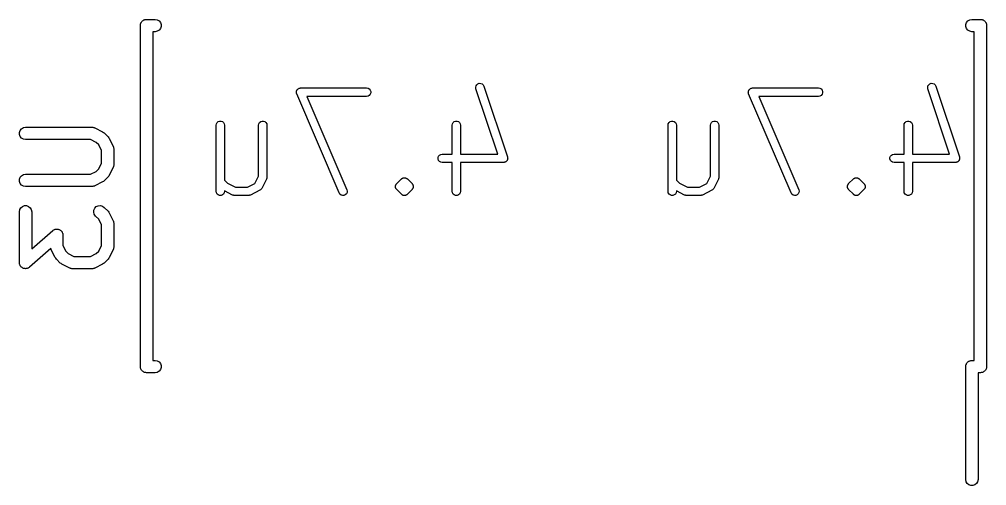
# Model space of a CAD drawing. Extents: x -0.3 to 76.5, y -74.5 to -2.2.
# Drawn here: x 27.38 to 39.15, y -39.52 to -33.85 of the extents above; entities that cross this region are included whole.
import ezdxf

# ---------------------------------------------------------------- set-up
doc = ezdxf.new("R2010")
doc.units = 0
doc.header["$MEASUREMENT"] = 0
doc.layers.add('BLACK', color=7, linetype='CONTINUOUS')

msp = doc.modelspace()

# ---------------------------------------------------------------- linework, layer by layer
at = {"layer": 'Black'}
for p, q in [((28.8534, -33.9058), (28.8545, -33.8993)), ((28.8545, -33.8993), (28.8578, -33.8937)), ((28.8578, -33.8937), (28.86, -33.8875)), ((28.86, -33.8875), (28.8643, -33.8825)), ((28.8643, -33.8825), (28.8675, -33.8768)), ((28.8675, -33.8768), (28.8726, -33.8726)), ((28.8726, -33.8726), (28.8768, -33.8675)), ((28.8768, -33.8675), (28.8825, -33.8643)), ((28.8825, -33.8643), (28.8875, -33.86)), ((28.8875, -33.86), (28.8937, -33.8578)), ((28.8937, -33.8578), (28.8993, -33.8545)), ((28.8993, -33.8545), (28.9058, -33.8534)), ((28.9058, -33.8534), (28.912, -33.8511)), ((28.912, -33.8511), (28.9185, -33.8511)), ((28.9185, -33.8511), (28.925, -33.85)), ((28.925, -33.85), (29.03, -33.85)), ((29.03, -33.85), (29.0557, -33.8545)), ((29.0557, -33.8545), (29.0782, -33.8675)), ((29.0782, -33.8675), (29.095, -33.8875)), ((29.095, -33.8875), (29.1039, -33.912)), ((38.8961, -33.912), (38.905, -33.8875)), ((38.905, -33.8875), (38.9218, -33.8675)), ((38.9218, -33.8675), (38.9443, -33.8545)), ((38.9443, -33.8545), (38.97, -33.85)), ((38.97, -33.85), (39.075, -33.85)), ((39.075, -33.85), (39.0815, -33.8511)), ((39.0815, -33.8511), (39.088, -33.8511)), ((39.088, -33.8511), (39.0942, -33.8534)), ((39.0942, -33.8534), (39.1007, -33.8545)), ((39.1007, -33.8545), (39.1063, -33.8578)), ((39.1063, -33.8578), (39.1125, -33.86)), ((39.1125, -33.86), (39.1175, -33.8643)), ((39.1175, -33.8643), (39.1232, -33.8675)), ((39.1232, -33.8675), (39.1274, -33.8726)), ((39.1274, -33.8726), (39.1325, -33.8768)), ((39.1325, -33.8768), (39.1357, -33.8825)), ((39.1357, -33.8825), (39.14, -33.8875)), ((39.14, -33.8875), (39.1422, -33.8937)), ((39.1422, -33.8937), (39.1455, -33.8993)), ((39.1455, -33.8993), (39.1466, -33.9058)), ((28.85, -33.925), (28.8511, -33.9185)), ((28.85, -38.075), (28.85, -33.925)), ((28.8511, -33.912), (28.8534, -33.9058)), ((28.8511, -33.9185), (28.8511, -33.912)), ((29.03, -34), (29, -34)), ((29, -34), (29, -38)), ((29.0557, -33.9955), (29.03, -34)), ((29.0782, -33.9825), (29.0557, -33.9955)), ((29.095, -33.9625), (29.0782, -33.9825)), ((29.1039, -33.938), (29.095, -33.9625)), ((29.1039, -33.912), (29.1039, -33.938)), ((38.8961, -33.938), (38.8961, -33.912)), ((38.905, -33.9625), (38.8961, -33.938)), ((38.9218, -33.9825), (38.905, -33.9625)), ((38.9443, -33.9955), (38.9218, -33.9825)), ((38.97, -34), (38.9443, -33.9955)), ((39, -34), (38.97, -34)), ((39, -38), (39, -34)), ((39.1466, -33.9058), (39.1489, -33.912)), ((39.1489, -33.912), (39.1489, -33.9185)), ((39.1489, -33.9185), (39.15, -33.925)), ((39.15, -33.925), (39.15, -38.075)), ((30.7497, -34.7272), (30.7507, -34.7244)), ((30.7497, -34.7331), (30.7497, -34.7272)), ((30.7507, -34.7244), (30.7511, -34.7214)), ((30.7511, -34.7214), (30.7537, -34.7161)), ((30.7537, -34.7161), (30.7557, -34.7106)), ((30.7557, -34.7106), (30.7577, -34.7083)), ((30.7577, -34.7083), (30.7591, -34.7056)), ((30.7591, -34.7056), (30.7633, -34.7016)), ((30.7633, -34.7016), (30.7671, -34.6971)), ((30.7671, -34.6971), (30.7697, -34.6956)), ((30.7697, -34.6956), (30.7719, -34.6935)), ((30.7719, -34.6935), (30.7773, -34.6912)), ((30.7773, -34.6912), (30.7824, -34.6883)), ((30.7824, -34.6883), (30.7853, -34.6878)), ((30.7853, -34.6878), (30.7881, -34.6866)), ((30.7881, -34.6866), (30.794, -34.6863)), ((30.794, -34.6863), (30.7997, -34.6852)), ((30.7997, -34.6852), (31.6041, -34.6852)), ((31.6041, -34.6852), (31.6214, -34.6883)), ((31.6214, -34.6883), (31.6367, -34.6971)), ((31.6367, -34.6971), (31.6481, -34.7106)), ((31.6481, -34.7106), (31.6541, -34.7272)), ((31.6541, -34.7272), (31.6541, -34.7449)), ((32.9321, -34.6772), (32.9357, -34.6599)), ((32.9347, -34.6947), (32.9321, -34.6772)), ((33.1997, -35.4896), (32.9347, -34.6947)), ((32.9357, -34.6599), (32.9449, -34.6449)), ((32.9449, -34.6449), (32.9587, -34.6339)), ((32.9587, -34.6339), (32.9755, -34.6283)), ((32.9755, -34.6283), (32.9931, -34.6288)), ((32.9931, -34.6288), (33.0095, -34.6353)), ((33.0095, -34.6353), (33.0227, -34.647)), ((33.0227, -34.647), (33.0311, -34.6625)), ((33.0311, -34.6625), (33.3184, -35.5243)), ((36.2497, -34.7272), (36.2507, -34.7244)), ((36.2497, -34.7331), (36.2497, -34.7272)), ((36.2507, -34.7244), (36.2511, -34.7214)), ((36.2511, -34.7214), (36.2537, -34.7161)), ((36.2537, -34.7161), (36.2557, -34.7106)), ((36.2557, -34.7106), (36.2577, -34.7083)), ((36.2577, -34.7083), (36.2591, -34.7056)), ((36.2591, -34.7056), (36.2633, -34.7016)), ((36.2633, -34.7016), (36.2671, -34.6971)), ((36.2671, -34.6971), (36.2697, -34.6956)), ((36.2697, -34.6956), (36.2719, -34.6935)), ((36.2719, -34.6935), (36.2773, -34.6912)), ((36.2773, -34.6912), (36.2824, -34.6883)), ((36.2824, -34.6883), (36.2854, -34.6878)), ((36.2854, -34.6878), (36.2881, -34.6866)), ((36.2881, -34.6866), (36.294, -34.6863)), ((36.294, -34.6863), (36.2997, -34.6852)), ((36.2997, -34.6852), (37.1041, -34.6852)), ((37.1041, -34.6852), (37.1214, -34.6883)), ((37.1214, -34.6883), (37.1367, -34.6971)), ((37.1367, -34.6971), (37.1481, -34.7106)), ((37.1481, -34.7106), (37.1541, -34.7272)), ((37.1541, -34.7272), (37.1541, -34.7449)), ((38.4321, -34.6772), (38.4357, -34.6599)), ((38.4347, -34.6947), (38.4321, -34.6772)), ((38.6997, -35.4896), (38.4347, -34.6947)), ((38.4357, -34.6599), (38.4449, -34.6449)), ((38.4449, -34.6449), (38.4587, -34.6339)), ((38.4587, -34.6339), (38.4755, -34.6283)), ((38.4755, -34.6283), (38.4931, -34.6288)), ((38.4931, -34.6288), (38.5095, -34.6353)), ((38.5095, -34.6353), (38.5227, -34.647)), ((38.5227, -34.647), (38.5311, -34.6625)), ((38.5311, -34.6625), (38.8184, -35.5243)), ((30.749, -34.7389), (30.7497, -34.7331)), ((30.7497, -34.7418), (30.749, -34.7389)), ((30.7497, -34.7449), (30.7497, -34.7418)), ((30.7517, -34.7504), (30.7497, -34.7449)), ((30.753, -34.7561), (30.7517, -34.7504)), ((31.2701, -35.9626), (30.753, -34.7561)), ((31.6041, -34.7868), (30.8768, -34.7868)), ((30.8768, -34.7868), (31.3635, -35.9225)), ((31.6214, -34.7838), (31.6041, -34.7868)), ((31.6367, -34.775), (31.6214, -34.7838)), ((31.6481, -34.7614), (31.6367, -34.775)), ((31.6541, -34.7449), (31.6481, -34.7614)), ((36.249, -34.7389), (36.2497, -34.7331)), ((36.2497, -34.7418), (36.249, -34.7389)), ((36.2497, -34.7449), (36.2497, -34.7418)), ((36.2517, -34.7504), (36.2497, -34.7449)), ((36.253, -34.7561), (36.2517, -34.7504)), ((36.7701, -35.9626), (36.253, -34.7561)), ((37.1041, -34.7868), (36.3768, -34.7868)), ((36.3768, -34.7868), (36.8635, -35.9225)), ((37.1214, -34.7838), (37.1041, -34.7868)), ((37.1367, -34.775), (37.1214, -34.7838)), ((37.1481, -34.7614), (37.1367, -34.775)), ((37.1541, -34.7449), (37.1481, -34.7614)), ((27.3874, -35.2006), (27.4042, -35.1806)), ((27.4042, -35.1806), (27.4267, -35.1676)), ((27.4267, -35.1676), (27.4524, -35.1631)), ((27.4524, -35.1631), (28.2619, -35.1631)), ((28.2619, -35.1631), (28.2662, -35.1638)), ((28.2662, -35.1638), (28.2705, -35.1636)), ((28.2705, -35.1636), (28.2789, -35.1661)), ((28.2789, -35.1661), (28.2876, -35.1676)), ((28.2876, -35.1676), (28.2913, -35.1698)), ((28.2913, -35.1698), (28.2954, -35.171)), ((28.2954, -35.171), (28.3907, -35.2186)), ((29.7722, -35.1382), (29.7753, -35.1208)), ((29.7722, -35.9425), (29.7722, -35.1382)), ((29.7753, -35.1208), (29.7841, -35.1056)), ((29.7841, -35.1056), (29.7976, -35.0942)), ((29.7976, -35.0942), (29.8142, -35.0882)), ((29.8142, -35.0882), (29.8319, -35.0882)), ((29.8319, -35.0882), (29.8484, -35.0942)), ((29.8484, -35.0942), (29.862, -35.1056)), ((29.862, -35.1056), (29.8708, -35.1208)), ((29.8708, -35.1208), (29.8738, -35.1382)), ((29.8738, -35.1382), (29.8738, -35.8066)), ((30.2893, -35.1382), (30.2924, -35.1208)), ((30.2893, -35.7582), (30.2893, -35.1382)), ((30.2924, -35.1208), (30.3012, -35.1056)), ((30.3012, -35.1056), (30.3147, -35.0942)), ((30.3147, -35.0942), (30.3313, -35.0882)), ((30.3313, -35.0882), (30.3489, -35.0882)), ((30.3489, -35.0882), (30.3655, -35.0942)), ((30.3655, -35.0942), (30.379, -35.1056)), ((30.379, -35.1056), (30.3879, -35.1208)), ((30.3879, -35.1208), (30.3909, -35.1382)), ((30.3909, -35.1382), (30.3909, -35.7702)), ((32.6449, -35.1382), (32.6479, -35.1208)), ((32.6449, -35.4896), (32.6449, -35.1382)), ((32.6479, -35.1208), (32.6568, -35.1056)), ((32.6568, -35.1056), (32.6703, -35.0942)), ((32.6703, -35.0942), (32.6868, -35.0882)), ((32.6868, -35.0882), (32.7045, -35.0882)), ((32.7045, -35.0882), (32.7211, -35.0942)), ((32.7211, -35.0942), (32.7346, -35.1056)), ((32.7346, -35.1056), (32.7434, -35.1208)), ((32.7434, -35.1208), (32.7465, -35.1382)), ((32.7465, -35.1382), (32.7465, -35.4896)), ((35.2722, -35.1382), (35.2753, -35.1208)), ((35.2722, -35.9425), (35.2722, -35.1382)), ((35.2753, -35.1208), (35.2841, -35.1056)), ((35.2841, -35.1056), (35.2976, -35.0942)), ((35.2976, -35.0942), (35.3142, -35.0882)), ((35.3142, -35.0882), (35.3319, -35.0882)), ((35.3319, -35.0882), (35.3484, -35.0942)), ((35.3484, -35.0942), (35.362, -35.1056)), ((35.362, -35.1056), (35.3708, -35.1208)), ((35.3708, -35.1208), (35.3738, -35.1382)), ((35.3738, -35.1382), (35.3738, -35.8066)), ((35.7893, -35.1382), (35.7924, -35.1208)), ((35.7893, -35.7582), (35.7893, -35.1382)), ((35.7924, -35.1208), (35.8012, -35.1056)), ((35.8012, -35.1056), (35.8147, -35.0942)), ((35.8147, -35.0942), (35.8313, -35.0882)), ((35.8313, -35.0882), (35.8489, -35.0882)), ((35.8489, -35.0882), (35.8655, -35.0942)), ((35.8655, -35.0942), (35.879, -35.1056)), ((35.879, -35.1056), (35.8879, -35.1208)), ((35.8879, -35.1208), (35.8909, -35.1382)), ((35.8909, -35.1382), (35.8909, -35.7702)), ((38.1449, -35.1382), (38.1479, -35.1208)), ((38.1449, -35.4896), (38.1449, -35.1382)), ((38.1479, -35.1208), (38.1568, -35.1056)), ((38.1568, -35.1056), (38.1703, -35.0942)), ((38.1703, -35.0942), (38.1868, -35.0882)), ((38.1868, -35.0882), (38.2045, -35.0882)), ((38.2045, -35.0882), (38.2211, -35.0942)), ((38.2211, -35.0942), (38.2346, -35.1056)), ((38.2346, -35.1056), (38.2434, -35.1208)), ((38.2434, -35.1208), (38.2465, -35.1382)), ((38.2465, -35.1382), (38.2465, -35.4896)), ((27.3785, -35.2251), (27.3874, -35.2006)), ((27.3785, -35.2511), (27.3785, -35.2251)), ((27.3874, -35.2756), (27.3785, -35.2511)), ((27.4042, -35.2955), (27.3874, -35.2756)), ((27.4267, -35.3086), (27.4042, -35.2955)), ((27.4524, -35.3131), (27.4267, -35.3086)), ((28.2442, -35.3131), (27.4524, -35.3131)), ((28.3127, -35.3474), (28.2442, -35.3131)), ((28.3907, -35.2186), (28.4003, -35.2258)), ((28.4003, -35.2258), (28.4102, -35.2327)), ((28.4102, -35.2327), (28.4578, -35.2803)), ((28.4578, -35.2803), (28.4647, -35.2901)), ((28.4647, -35.2901), (28.4718, -35.2998)), ((28.4718, -35.2998), (28.5195, -35.395)), ((28.3431, -35.3778), (28.3127, -35.3474)), ((28.3774, -35.4463), (28.3431, -35.3778)), ((28.5195, -35.395), (28.5207, -35.3992)), ((28.5207, -35.3992), (28.5229, -35.4029)), ((28.5229, -35.4029), (28.5244, -35.4116)), ((28.5244, -35.4116), (28.5269, -35.42)), ((28.5269, -35.42), (28.5266, -35.4243)), ((28.5266, -35.4243), (28.5274, -35.4286)), ((28.5274, -35.4286), (28.5274, -35.619)), ((28.3774, -35.6013), (28.3774, -35.4463)), ((32.4733, -35.5316), (32.4793, -35.515)), ((32.4733, -35.5492), (32.4733, -35.5316)), ((32.4793, -35.5658), (32.4733, -35.5492)), ((32.4793, -35.515), (32.4907, -35.5015)), ((32.4907, -35.5015), (32.5059, -35.4926)), ((32.5059, -35.4926), (32.5233, -35.4896)), ((32.5233, -35.4896), (32.6449, -35.4896)), ((32.7465, -35.4896), (33.1997, -35.4896)), ((33.3184, -35.5243), (33.3189, -35.528)), ((33.3202, -35.5492), (33.3185, -35.554)), ((33.3189, -35.528), (33.3202, -35.5316)), ((33.3202, -35.5316), (33.3202, -35.5367)), ((33.3202, -35.5367), (33.321, -35.5418)), ((33.321, -35.5418), (33.3202, -35.5454)), ((33.3202, -35.5454), (33.3202, -35.5492)), ((37.9733, -35.5316), (37.9793, -35.515)), ((37.9733, -35.5492), (37.9733, -35.5316)), ((37.9793, -35.5658), (37.9733, -35.5492)), ((37.9793, -35.515), (37.9907, -35.5015)), ((37.9907, -35.5015), (38.0059, -35.4926)), ((38.0059, -35.4926), (38.0233, -35.4896)), ((38.0233, -35.4896), (38.1449, -35.4896)), ((38.2465, -35.4896), (38.6997, -35.4896)), ((38.8184, -35.5243), (38.8189, -35.528)), ((38.8202, -35.5492), (38.8185, -35.554)), ((38.8189, -35.528), (38.8202, -35.5316)), ((38.8202, -35.5316), (38.8202, -35.5367)), ((38.8202, -35.5367), (38.821, -35.5418)), ((38.821, -35.5418), (38.8202, -35.5454)), ((38.8202, -35.5454), (38.8202, -35.5492)), ((28.3127, -35.7003), (28.3431, -35.6699)), ((28.3431, -35.6699), (28.3774, -35.6013)), ((28.5195, -35.6526), (28.4718, -35.7478)), ((28.5207, -35.6484), (28.5195, -35.6526)), ((28.5229, -35.6447), (28.5207, -35.6484)), ((28.5244, -35.636), (28.5229, -35.6447)), ((28.5269, -35.6276), (28.5244, -35.636)), ((28.5274, -35.619), (28.5266, -35.6233)), ((28.5266, -35.6233), (28.5269, -35.6276)), ((32.4907, -35.5793), (32.4793, -35.5658)), ((32.5059, -35.5881), (32.4907, -35.5793)), ((32.5233, -35.5912), (32.5059, -35.5881)), ((32.6449, -35.5912), (32.5233, -35.5912)), ((32.6449, -35.9425), (32.6449, -35.5912)), ((33.2702, -35.5912), (32.7465, -35.5912)), ((32.7465, -35.5912), (32.7465, -35.9425)), ((33.2739, -35.5905), (33.2702, -35.5912)), ((33.2776, -35.5906), (33.2739, -35.5905)), ((33.2825, -35.589), (33.2776, -35.5906)), ((33.2876, -35.5881), (33.2825, -35.589)), ((33.2908, -35.5862), (33.2876, -35.5881)), ((33.2944, -35.5851), (33.2908, -35.5862)), ((33.2984, -35.5819), (33.2944, -35.5851)), ((33.3028, -35.5793), (33.2984, -35.5819)), ((33.3053, -35.5764), (33.3028, -35.5793)), ((33.3082, -35.5741), (33.3053, -35.5764)), ((33.3109, -35.5697), (33.3082, -35.5741)), ((33.3142, -35.5658), (33.3109, -35.5697)), ((33.3155, -35.5623), (33.3142, -35.5658)), ((33.3174, -35.5591), (33.3155, -35.5623)), ((33.3185, -35.554), (33.3174, -35.5591)), ((37.9907, -35.5793), (37.9793, -35.5658)), ((38.0059, -35.5881), (37.9907, -35.5793)), ((38.0233, -35.5912), (38.0059, -35.5881)), ((38.1449, -35.5912), (38.0233, -35.5912)), ((38.1449, -35.9425), (38.1449, -35.5912)), ((38.7702, -35.5912), (38.2465, -35.5912)), ((38.2465, -35.5912), (38.2465, -35.9425)), ((38.7739, -35.5905), (38.7702, -35.5912)), ((38.7776, -35.5906), (38.7739, -35.5905)), ((38.7825, -35.589), (38.7776, -35.5906)), ((38.7876, -35.5881), (38.7825, -35.589)), ((38.7908, -35.5862), (38.7876, -35.5881)), ((38.7944, -35.5851), (38.7908, -35.5862)), ((38.7984, -35.5819), (38.7944, -35.5851)), ((38.8028, -35.5793), (38.7984, -35.5819)), ((38.8053, -35.5764), (38.8028, -35.5793)), ((38.8082, -35.5741), (38.8053, -35.5764)), ((38.8109, -35.5697), (38.8082, -35.5741)), ((38.8142, -35.5658), (38.8109, -35.5697)), ((38.8155, -35.5623), (38.8142, -35.5658)), ((38.8174, -35.5591), (38.8155, -35.5623)), ((38.8185, -35.554), (38.8174, -35.5591)), ((27.3785, -35.7965), (27.3874, -35.772)), ((27.3874, -35.772), (27.4042, -35.7521)), ((27.4042, -35.7521), (27.4267, -35.739)), ((27.4267, -35.739), (27.4524, -35.7345)), ((27.4524, -35.7345), (28.2442, -35.7345)), ((28.2442, -35.7345), (28.3127, -35.7003)), ((28.4578, -35.7673), (28.4102, -35.8149)), ((28.4647, -35.7575), (28.4578, -35.7673)), ((28.4718, -35.7478), (28.4647, -35.7575)), ((30.2448, -35.8472), (30.2893, -35.7582)), ((30.3879, -35.7876), (30.3864, -35.7901)), ((30.3889, -35.7817), (30.3879, -35.7876)), ((30.3906, -35.776), (30.3889, -35.7817)), ((30.3909, -35.7702), (30.3904, -35.7731)), ((30.3904, -35.7731), (30.3906, -35.776)), ((32.0314, -35.7892), (32.0346, -35.786)), ((32.0346, -35.786), (32.0366, -35.7851)), ((32.0366, -35.7851), (32.0383, -35.7836)), ((32.0383, -35.7836), (32.0404, -35.7829)), ((32.0404, -35.7829), (32.0422, -35.7816)), ((32.0422, -35.7816), (32.0465, -35.7805)), ((32.0465, -35.7805), (32.0505, -35.7786)), ((32.0505, -35.7786), (32.0528, -35.7784)), ((32.0528, -35.7784), (32.0549, -35.7776)), ((32.0549, -35.7776), (32.0571, -35.7776)), ((32.0571, -35.7776), (32.0593, -35.777)), ((32.0593, -35.777), (32.0637, -35.7774)), ((32.0637, -35.7774), (32.0681, -35.777)), ((32.0681, -35.777), (32.0703, -35.7776)), ((32.0703, -35.7776), (32.0725, -35.7776)), ((32.0725, -35.7776), (32.0746, -35.7784)), ((32.0746, -35.7784), (32.0768, -35.7786)), ((32.0768, -35.7786), (32.0809, -35.7805)), ((32.0809, -35.7805), (32.0852, -35.7816)), ((32.0852, -35.7816), (32.087, -35.7829)), ((32.087, -35.7829), (32.0891, -35.7836)), ((32.0891, -35.7836), (32.0908, -35.7851)), ((32.0908, -35.7851), (32.0928, -35.786)), ((32.0928, -35.786), (32.096, -35.7892)), ((35.7448, -35.8472), (35.7893, -35.7582)), ((35.8879, -35.7876), (35.8864, -35.7901)), ((35.8889, -35.7817), (35.8879, -35.7876)), ((35.8906, -35.776), (35.8889, -35.7817)), ((35.8909, -35.7702), (35.8904, -35.7731)), ((35.8904, -35.7731), (35.8906, -35.776)), ((37.5314, -35.7892), (37.5346, -35.786)), ((37.5346, -35.786), (37.5366, -35.7851)), ((37.5366, -35.7851), (37.5383, -35.7836)), ((37.5383, -35.7836), (37.5404, -35.7829)), ((37.5404, -35.7829), (37.5422, -35.7816)), ((37.5422, -35.7816), (37.5465, -35.7805)), ((37.5465, -35.7805), (37.5505, -35.7786)), ((37.5505, -35.7786), (37.5528, -35.7784)), ((37.5528, -35.7784), (37.5549, -35.7776)), ((37.5549, -35.7776), (37.5571, -35.7776)), ((37.5571, -35.7776), (37.5593, -35.777)), ((37.5593, -35.777), (37.5637, -35.7774)), ((37.5637, -35.7774), (37.5681, -35.777)), ((37.5681, -35.777), (37.5703, -35.7776)), ((37.5703, -35.7776), (37.5725, -35.7776)), ((37.5725, -35.7776), (37.5746, -35.7784)), ((37.5746, -35.7784), (37.5768, -35.7786)), ((37.5768, -35.7786), (37.5809, -35.7805)), ((37.5809, -35.7805), (37.5852, -35.7816)), ((37.5852, -35.7816), (37.587, -35.7829)), ((37.587, -35.7829), (37.5891, -35.7836)), ((37.5891, -35.7836), (37.5908, -35.7851)), ((37.5908, -35.7851), (37.5928, -35.786)), ((37.5928, -35.786), (37.596, -35.7892)), ((27.3785, -35.8225), (27.3785, -35.7965)), ((27.3874, -35.847), (27.3785, -35.8225)), ((27.4042, -35.867), (27.3874, -35.847)), ((27.4267, -35.88), (27.4042, -35.867)), ((27.4524, -35.8845), (27.4267, -35.88)), ((28.2619, -35.8845), (27.4524, -35.8845)), ((28.2662, -35.8838), (28.2619, -35.8845)), ((28.2705, -35.884), (28.2662, -35.8838)), ((28.2789, -35.8815), (28.2705, -35.884)), ((28.2876, -35.88), (28.2789, -35.8815)), ((28.2913, -35.8778), (28.2876, -35.88)), ((28.2954, -35.8766), (28.2913, -35.8778)), ((28.3907, -35.829), (28.2954, -35.8766)), ((28.4003, -35.8218), (28.3907, -35.829)), ((28.4102, -35.8149), (28.4003, -35.8218)), ((29.8738, -35.8066), (29.9106, -35.8433)), ((29.9106, -35.8433), (30.0074, -35.8917)), ((30.0074, -35.8917), (30.1558, -35.8917)), ((30.1558, -35.8917), (30.2448, -35.8472)), ((30.3856, -35.7929), (30.3281, -35.9078)), ((30.3864, -35.7901), (30.3856, -35.7929)), ((31.9556, -35.8807), (31.9568, -35.8764)), ((31.956, -35.8851), (31.9556, -35.8807)), ((31.9556, -35.8895), (31.956, -35.8851)), ((31.9568, -35.8938), (31.9556, -35.8895)), ((31.9568, -35.8764), (31.9572, -35.8719)), ((31.9572, -35.8982), (31.9568, -35.8938)), ((31.9572, -35.8719), (31.959, -35.8679)), ((31.959, -35.9023), (31.9572, -35.8982)), ((31.959, -35.8679), (31.9602, -35.8636)), ((31.9602, -35.9066), (31.959, -35.9023)), ((31.9602, -35.8636), (31.9627, -35.86)), ((31.9627, -35.86), (31.9646, -35.856)), ((31.9646, -35.856), (31.9678, -35.8528)), ((31.9678, -35.8528), (31.9703, -35.8492)), ((31.9703, -35.8492), (32.0278, -35.7917)), ((32.0278, -35.7917), (32.0314, -35.7892)), ((32.096, -35.7892), (32.0996, -35.7917)), ((32.0996, -35.7917), (32.1571, -35.8492)), ((32.1571, -35.8492), (32.1596, -35.8528)), ((32.1596, -35.8528), (32.1628, -35.856)), ((32.1628, -35.856), (32.1646, -35.86)), ((32.1646, -35.86), (32.1672, -35.8636)), ((32.1672, -35.8636), (32.1683, -35.8679)), ((32.1683, -35.9023), (32.1672, -35.9066)), ((32.1683, -35.8679), (32.1702, -35.8719)), ((32.1702, -35.8982), (32.1683, -35.9023)), ((32.1702, -35.8719), (32.1706, -35.8764)), ((32.1706, -35.8938), (32.1702, -35.8982)), ((32.1706, -35.8764), (32.1717, -35.8807)), ((32.1717, -35.8895), (32.1706, -35.8938)), ((32.1717, -35.8807), (32.1714, -35.8851)), ((32.1714, -35.8851), (32.1717, -35.8895)), ((35.3738, -35.8066), (35.4106, -35.8433)), ((35.4106, -35.8433), (35.5074, -35.8917)), ((35.5074, -35.8917), (35.6558, -35.8917)), ((35.6558, -35.8917), (35.7448, -35.8472)), ((35.8856, -35.7929), (35.8281, -35.9078)), ((35.8864, -35.7901), (35.8856, -35.7929)), ((37.4556, -35.8807), (37.4568, -35.8764)), ((37.456, -35.8851), (37.4556, -35.8807)), ((37.4556, -35.8895), (37.456, -35.8851)), ((37.4568, -35.8938), (37.4556, -35.8895)), ((37.4568, -35.8764), (37.4572, -35.8719)), ((37.4572, -35.8982), (37.4568, -35.8938)), ((37.4572, -35.8719), (37.459, -35.8679)), ((37.459, -35.9023), (37.4572, -35.8982)), ((37.459, -35.8679), (37.4602, -35.8636)), ((37.4602, -35.9066), (37.459, -35.9023)), ((37.4602, -35.8636), (37.4627, -35.86)), ((37.4627, -35.86), (37.4646, -35.856)), ((37.4646, -35.856), (37.4678, -35.8528)), ((37.4678, -35.8528), (37.4703, -35.8492)), ((37.4703, -35.8492), (37.5278, -35.7917)), ((37.5278, -35.7917), (37.5314, -35.7892)), ((37.596, -35.7892), (37.5996, -35.7917)), ((37.5996, -35.7917), (37.6571, -35.8492)), ((37.6571, -35.8492), (37.6596, -35.8528)), ((37.6596, -35.8528), (37.6628, -35.856)), ((37.6628, -35.856), (37.6646, -35.86)), ((37.6646, -35.86), (37.6672, -35.8636)), ((37.6672, -35.8636), (37.6683, -35.8679)), ((37.6683, -35.9023), (37.6672, -35.9066)), ((37.6683, -35.8679), (37.6702, -35.8719)), ((37.6702, -35.8982), (37.6683, -35.9023)), ((37.6702, -35.8719), (37.6706, -35.8764)), ((37.6706, -35.8938), (37.6702, -35.8982)), ((37.6706, -35.8764), (37.6717, -35.8807)), ((37.6717, -35.8895), (37.6706, -35.8938)), ((37.6717, -35.8807), (37.6714, -35.8851)), ((37.6714, -35.8851), (37.6717, -35.8895)), ((29.7753, -35.9599), (29.7722, -35.9425)), ((29.7841, -35.9752), (29.7753, -35.9599)), ((29.7976, -35.9865), (29.7841, -35.9752)), ((29.8142, -35.9926), (29.7976, -35.9865)), ((29.8319, -35.9926), (29.8142, -35.9926)), ((29.8484, -35.9865), (29.8319, -35.9926)), ((29.862, -35.9752), (29.8484, -35.9865)), ((29.8708, -35.9599), (29.862, -35.9752)), ((29.8738, -35.9425), (29.8708, -35.9599)), ((29.9727, -35.988), (29.8738, -35.9386)), ((29.8738, -35.9386), (29.8738, -35.9425)), ((29.9755, -35.9888), (29.9727, -35.988)), ((29.978, -35.9903), (29.9755, -35.9888)), ((29.9839, -35.9913), (29.978, -35.9903)), ((29.9896, -35.993), (29.9839, -35.9913)), ((29.9925, -35.9928), (29.9896, -35.993)), ((29.9954, -35.9933), (29.9925, -35.9928)), ((30.1678, -35.9933), (29.9954, -35.9933)), ((30.1706, -35.9928), (30.1678, -35.9933)), ((30.1736, -35.993), (30.1706, -35.9928)), ((30.1793, -35.9913), (30.1736, -35.993)), ((30.1851, -35.9903), (30.1793, -35.9913)), ((30.1877, -35.9888), (30.1851, -35.9903)), ((30.1905, -35.988), (30.1877, -35.9888)), ((30.3054, -35.9305), (30.1905, -35.988)), ((30.3114, -35.9261), (30.3054, -35.9305)), ((30.3176, -35.922), (30.3114, -35.9261)), ((30.3184, -35.9209), (30.3176, -35.922)), ((30.3196, -35.92), (30.3184, -35.9209)), ((30.3237, -35.9138), (30.3196, -35.92)), ((30.3281, -35.9078), (30.3237, -35.9138)), ((31.2798, -35.9773), (31.2701, -35.9626)), ((31.2939, -35.9879), (31.2798, -35.9773)), ((31.3108, -35.993), (31.2939, -35.9879)), ((31.3284, -35.992), (31.3108, -35.993)), ((31.3446, -35.9851), (31.3284, -35.992)), ((31.3575, -35.973), (31.3446, -35.9851)), ((31.3654, -35.9572), (31.3575, -35.973)), ((31.3635, -35.9225), (31.3675, -35.9397)), ((31.3675, -35.9397), (31.3654, -35.9572)), ((31.9627, -35.9102), (31.9602, -35.9066)), ((31.9646, -35.9142), (31.9627, -35.9102)), ((31.9678, -35.9174), (31.9646, -35.9142)), ((31.9703, -35.921), (31.9678, -35.9174)), ((32.0278, -35.9785), (31.9703, -35.921)), ((32.0314, -35.981), (32.0278, -35.9785)), ((32.0346, -35.9842), (32.0314, -35.981)), ((32.0366, -35.9851), (32.0346, -35.9842)), ((32.0383, -35.9865), (32.0366, -35.9851)), ((32.0404, -35.9873), (32.0383, -35.9865)), ((32.0422, -35.9886), (32.0404, -35.9873)), ((32.0465, -35.9897), (32.0422, -35.9886)), ((32.0505, -35.9916), (32.0465, -35.9897)), ((32.0528, -35.9918), (32.0505, -35.9916)), ((32.0549, -35.9926), (32.0528, -35.9918)), ((32.0571, -35.9926), (32.0549, -35.9926)), ((32.0593, -35.9932), (32.0571, -35.9926)), ((32.0637, -35.9928), (32.0593, -35.9932)), ((32.0681, -35.9932), (32.0637, -35.9928)), ((32.0703, -35.9926), (32.0681, -35.9932)), ((32.0725, -35.9926), (32.0703, -35.9926)), ((32.0746, -35.9918), (32.0725, -35.9926)), ((32.0768, -35.9916), (32.0746, -35.9918)), ((32.0809, -35.9897), (32.0768, -35.9916)), ((32.0852, -35.9886), (32.0809, -35.9897)), ((32.087, -35.9873), (32.0852, -35.9886)), ((32.0891, -35.9865), (32.087, -35.9873)), ((32.0908, -35.9851), (32.0891, -35.9865)), ((32.0928, -35.9842), (32.0908, -35.9851)), ((32.096, -35.981), (32.0928, -35.9842)), ((32.0996, -35.9785), (32.096, -35.981)), ((32.1571, -35.921), (32.0996, -35.9785)), ((32.1596, -35.9174), (32.1571, -35.921)), ((32.1628, -35.9142), (32.1596, -35.9174)), ((32.1646, -35.9102), (32.1628, -35.9142)), ((32.1672, -35.9066), (32.1646, -35.9102)), ((32.6479, -35.9599), (32.6449, -35.9425)), ((32.6568, -35.9752), (32.6479, -35.9599)), ((32.6703, -35.9865), (32.6568, -35.9752)), ((32.6868, -35.9926), (32.6703, -35.9865)), ((32.7045, -35.9926), (32.6868, -35.9926)), ((32.7211, -35.9865), (32.7045, -35.9926)), ((32.7346, -35.9752), (32.7211, -35.9865)), ((32.7434, -35.9599), (32.7346, -35.9752)), ((32.7465, -35.9425), (32.7434, -35.9599)), ((35.2753, -35.9599), (35.2722, -35.9425)), ((35.2841, -35.9752), (35.2753, -35.9599)), ((35.2976, -35.9865), (35.2841, -35.9752)), ((35.3142, -35.9926), (35.2976, -35.9865)), ((35.3319, -35.9926), (35.3142, -35.9926)), ((35.3484, -35.9865), (35.3319, -35.9926)), ((35.362, -35.9752), (35.3484, -35.9865)), ((35.3708, -35.9599), (35.362, -35.9752)), ((35.3738, -35.9425), (35.3708, -35.9599)), ((35.4727, -35.988), (35.3738, -35.9386)), ((35.3738, -35.9386), (35.3738, -35.9425)), ((35.4755, -35.9888), (35.4727, -35.988)), ((35.478, -35.9903), (35.4755, -35.9888)), ((35.4839, -35.9913), (35.478, -35.9903)), ((35.4896, -35.993), (35.4839, -35.9913)), ((35.4925, -35.9928), (35.4896, -35.993)), ((35.4954, -35.9933), (35.4925, -35.9928)), ((35.6678, -35.9933), (35.4954, -35.9933)), ((35.6706, -35.9928), (35.6678, -35.9933)), ((35.6736, -35.993), (35.6706, -35.9928)), ((35.6793, -35.9913), (35.6736, -35.993)), ((35.6851, -35.9903), (35.6793, -35.9913)), ((35.6877, -35.9888), (35.6851, -35.9903)), ((35.6905, -35.988), (35.6877, -35.9888)), ((35.8054, -35.9305), (35.6905, -35.988)), ((35.8114, -35.9261), (35.8054, -35.9305)), ((35.8176, -35.922), (35.8114, -35.9261)), ((35.8184, -35.9209), (35.8176, -35.922)), ((35.8196, -35.92), (35.8184, -35.9209)), ((35.8237, -35.9138), (35.8196, -35.92)), ((35.8281, -35.9078), (35.8237, -35.9138)), ((36.7798, -35.9773), (36.7701, -35.9626)), ((36.7939, -35.9879), (36.7798, -35.9773)), ((36.8108, -35.993), (36.7939, -35.9879)), ((36.8284, -35.992), (36.8108, -35.993)), ((36.8446, -35.9851), (36.8284, -35.992)), ((36.8575, -35.973), (36.8446, -35.9851)), ((36.8654, -35.9572), (36.8575, -35.973)), ((36.8635, -35.9225), (36.8675, -35.9397)), ((36.8675, -35.9397), (36.8654, -35.9572)), ((37.4627, -35.9102), (37.4602, -35.9066)), ((37.4646, -35.9142), (37.4627, -35.9102)), ((37.4678, -35.9174), (37.4646, -35.9142)), ((37.4703, -35.921), (37.4678, -35.9174)), ((37.5278, -35.9785), (37.4703, -35.921)), ((37.5314, -35.981), (37.5278, -35.9785)), ((37.5346, -35.9842), (37.5314, -35.981)), ((37.5366, -35.9851), (37.5346, -35.9842)), ((37.5383, -35.9865), (37.5366, -35.9851)), ((37.5404, -35.9873), (37.5383, -35.9865)), ((37.5422, -35.9886), (37.5404, -35.9873)), ((37.5465, -35.9897), (37.5422, -35.9886)), ((37.5505, -35.9916), (37.5465, -35.9897)), ((37.5528, -35.9918), (37.5505, -35.9916)), ((37.5549, -35.9926), (37.5528, -35.9918)), ((37.5571, -35.9926), (37.5549, -35.9926)), ((37.5593, -35.9932), (37.5571, -35.9926)), ((37.5637, -35.9928), (37.5593, -35.9932)), ((37.5681, -35.9932), (37.5637, -35.9928)), ((37.5703, -35.9926), (37.5681, -35.9932)), ((37.5725, -35.9926), (37.5703, -35.9926)), ((37.5746, -35.9918), (37.5725, -35.9926)), ((37.5768, -35.9916), (37.5746, -35.9918)), ((37.5809, -35.9897), (37.5768, -35.9916)), ((37.5852, -35.9886), (37.5809, -35.9897)), ((37.587, -35.9873), (37.5852, -35.9886)), ((37.5891, -35.9865), (37.587, -35.9873)), ((37.5908, -35.9851), (37.5891, -35.9865)), ((37.5928, -35.9842), (37.5908, -35.9851)), ((37.596, -35.981), (37.5928, -35.9842)), ((37.5996, -35.9785), (37.596, -35.981)), ((37.6571, -35.921), (37.5996, -35.9785)), ((37.6596, -35.9174), (37.6571, -35.921)), ((37.6628, -35.9142), (37.6596, -35.9174)), ((37.6646, -35.9102), (37.6628, -35.9142)), ((37.6672, -35.9066), (37.6646, -35.9102)), ((38.1479, -35.9599), (38.1449, -35.9425)), ((38.1568, -35.9752), (38.1479, -35.9599)), ((38.1703, -35.9865), (38.1568, -35.9752)), ((38.1868, -35.9926), (38.1703, -35.9865)), ((38.2045, -35.9926), (38.1868, -35.9926)), ((38.2211, -35.9865), (38.2045, -35.9926)), ((38.2346, -35.9752), (38.2211, -35.9865)), ((38.2434, -35.9599), (38.2346, -35.9752)), ((38.2465, -35.9425), (38.2434, -35.9599)), ((27.3949, -36.1423), (27.4149, -36.1255)), ((27.4149, -36.1255), (27.4394, -36.1166)), ((27.4394, -36.1166), (27.4654, -36.1166)), ((27.4654, -36.1166), (27.4899, -36.1255)), ((27.4899, -36.1255), (27.5098, -36.1423)), ((28.2957, -36.1475), (28.3141, -36.129)), ((28.3141, -36.129), (28.3377, -36.118)), ((28.3377, -36.118), (28.3637, -36.1158)), ((28.3637, -36.1158), (28.3888, -36.1225)), ((28.3888, -36.1225), (28.4102, -36.1374)), ((28.4102, -36.1374), (28.4578, -36.1851)), ((27.3774, -36.1905), (27.3819, -36.1648)), ((27.3774, -36.8095), (27.3774, -36.1905)), ((27.3819, -36.1648), (27.3949, -36.1423)), ((27.5098, -36.1423), (27.5229, -36.1648)), ((27.5229, -36.1648), (27.5274, -36.1905)), ((27.5274, -36.1905), (27.5274, -36.6442)), ((28.2824, -36.197), (28.2847, -36.1711)), ((28.2892, -36.2222), (28.2824, -36.197)), ((28.2847, -36.1711), (28.2957, -36.1475)), ((28.3041, -36.2435), (28.2892, -36.2222)), ((28.3431, -36.2825), (28.3041, -36.2435)), ((28.4578, -36.1851), (28.4647, -36.1949)), ((28.4647, -36.1949), (28.4718, -36.2046)), ((28.4718, -36.2046), (28.5195, -36.2998)), ((28.3774, -36.351), (28.3431, -36.2825)), ((28.3774, -36.6013), (28.3774, -36.351)), ((28.5195, -36.2998), (28.5207, -36.3039)), ((28.5207, -36.3039), (28.5229, -36.3077)), ((28.5229, -36.3077), (28.5244, -36.3163)), ((28.5244, -36.3163), (28.5269, -36.3248)), ((28.5269, -36.3248), (28.5266, -36.3291)), ((28.5266, -36.3291), (28.5274, -36.3333)), ((28.5274, -36.3333), (28.5274, -36.619)), ((27.5274, -36.6442), (27.7839, -36.4197)), ((27.7839, -36.4197), (27.7902, -36.4159)), ((27.7902, -36.4159), (27.7958, -36.4112)), ((27.7958, -36.4112), (27.8013, -36.4093)), ((27.8013, -36.4093), (27.8062, -36.4063)), ((27.8062, -36.4063), (27.8134, -36.4048)), ((27.8134, -36.4048), (27.8203, -36.4023)), ((27.8203, -36.4023), (27.8261, -36.4023)), ((27.8261, -36.4023), (27.8318, -36.4012)), ((27.8318, -36.4012), (27.839, -36.4023)), ((27.839, -36.4023), (27.8464, -36.4023)), ((27.8464, -36.4023), (27.8518, -36.4043)), ((27.8518, -36.4043), (27.8575, -36.4052)), ((27.8575, -36.4052), (27.8639, -36.4087)), ((27.8639, -36.4087), (27.8708, -36.4112)), ((27.8708, -36.4112), (27.8753, -36.415)), ((27.8753, -36.415), (27.8803, -36.4177)), ((27.8803, -36.4177), (27.8852, -36.4233)), ((27.8852, -36.4233), (27.8908, -36.428)), ((27.8908, -36.428), (27.8937, -36.433)), ((27.8937, -36.433), (27.8975, -36.4374)), ((27.8975, -36.4374), (27.9001, -36.4442)), ((27.9001, -36.4442), (27.9038, -36.4505)), ((27.9038, -36.4505), (27.9048, -36.4562)), ((27.9048, -36.4562), (27.9069, -36.4616)), ((27.9069, -36.4616), (27.9071, -36.469)), ((27.9071, -36.469), (27.9083, -36.4762)), ((27.9083, -36.4762), (27.9083, -36.6013)), ((27.9083, -36.6013), (27.9426, -36.6699)), ((28.3431, -36.6699), (28.3774, -36.6013)), ((27.7618, -36.6385), (27.5018, -36.866)), ((27.7629, -36.6447), (27.7618, -36.6385)), ((27.765, -36.6484), (27.7629, -36.6447)), ((27.7663, -36.6526), (27.765, -36.6484)), ((27.8139, -36.7478), (27.7663, -36.6526)), ((27.9426, -36.6699), (27.973, -36.7003)), ((27.973, -36.7003), (28.0415, -36.7345)), ((28.2442, -36.7345), (28.3127, -36.7003)), ((28.3127, -36.7003), (28.3431, -36.6699)), ((28.5195, -36.6526), (28.4718, -36.7478)), ((28.5207, -36.6484), (28.5195, -36.6526)), ((28.5229, -36.6447), (28.5207, -36.6484)), ((28.5244, -36.636), (28.5229, -36.6447)), ((28.5269, -36.6276), (28.5244, -36.636)), ((28.5274, -36.619), (28.5266, -36.6233)), ((28.5266, -36.6233), (28.5269, -36.6276)), ((27.3787, -36.8167), (27.3774, -36.8095)), ((27.3788, -36.8241), (27.3787, -36.8167)), ((27.3809, -36.8295), (27.3788, -36.8241)), ((27.3819, -36.8352), (27.3809, -36.8295)), ((27.3856, -36.8415), (27.3819, -36.8352)), ((27.3882, -36.8484), (27.3856, -36.8415)), ((27.821, -36.7575), (27.8139, -36.7478)), ((27.8279, -36.7673), (27.821, -36.7575)), ((27.8755, -36.8149), (27.8279, -36.7673)), ((27.8854, -36.8218), (27.8755, -36.8149)), ((27.895, -36.829), (27.8854, -36.8218)), ((27.9903, -36.8766), (27.895, -36.829)), ((28.0415, -36.7345), (28.2442, -36.7345)), ((28.3907, -36.829), (28.2954, -36.8766)), ((28.4003, -36.8218), (28.3907, -36.829)), ((28.4102, -36.8149), (28.4003, -36.8218)), ((28.4578, -36.7673), (28.4102, -36.8149)), ((28.4647, -36.7575), (28.4578, -36.7673)), ((28.4718, -36.7478), (28.4647, -36.7575)), ((27.392, -36.8527), (27.3882, -36.8484)), ((27.3949, -36.8577), (27.392, -36.8527)), ((27.4005, -36.8624), (27.3949, -36.8577)), ((27.4054, -36.868), (27.4005, -36.8624)), ((27.4104, -36.8708), (27.4054, -36.868)), ((27.4149, -36.8745), (27.4104, -36.8708)), ((27.4218, -36.877), (27.4149, -36.8745)), ((27.4282, -36.8805), (27.4218, -36.877)), ((27.4339, -36.8814), (27.4282, -36.8805)), ((27.4394, -36.8834), (27.4339, -36.8814)), ((27.4467, -36.8834), (27.4394, -36.8834)), ((27.4539, -36.8845), (27.4467, -36.8834)), ((27.4596, -36.8834), (27.4539, -36.8845)), ((27.4654, -36.8834), (27.4596, -36.8834)), ((27.4723, -36.8809), (27.4654, -36.8834)), ((27.4795, -36.8795), (27.4723, -36.8809)), ((27.4844, -36.8765), (27.4795, -36.8795)), ((27.4899, -36.8745), (27.4844, -36.8765)), ((27.4955, -36.8698), (27.4899, -36.8745)), ((27.5018, -36.866), (27.4955, -36.8698)), ((27.9944, -36.8778), (27.9903, -36.8766)), ((27.9982, -36.88), (27.9944, -36.8778)), ((28.0068, -36.8815), (27.9982, -36.88)), ((28.0152, -36.884), (28.0068, -36.8815)), ((28.0196, -36.8838), (28.0152, -36.884)), ((28.0238, -36.8845), (28.0196, -36.8838)), ((28.2619, -36.8845), (28.0238, -36.8845)), ((28.2662, -36.8838), (28.2619, -36.8845)), ((28.2705, -36.884), (28.2662, -36.8838)), ((28.2789, -36.8815), (28.2705, -36.884)), ((28.2876, -36.88), (28.2789, -36.8815)), ((28.2913, -36.8778), (28.2876, -36.88)), ((28.2954, -36.8766), (28.2913, -36.8778)), ((29, -38), (29.03, -38)), ((29.03, -38), (29.0557, -38.0045)), ((29.0557, -38.0045), (29.0782, -38.0175)), ((29.0782, -38.0175), (29.095, -38.0375)), ((38.9125, -38.0268), (38.9176, -38.0226)), ((38.9176, -38.0226), (38.9218, -38.0175)), ((38.9218, -38.0175), (38.9275, -38.0143)), ((38.9275, -38.0143), (38.9325, -38.01)), ((38.9325, -38.01), (38.9387, -38.0078)), ((38.9387, -38.0078), (38.9443, -38.0045)), ((38.9443, -38.0045), (38.9508, -38.0034)), ((38.9508, -38.0034), (38.957, -38.0011)), ((38.957, -38.0011), (38.9635, -38.0011)), ((38.9635, -38.0011), (38.97, -38)), ((38.97, -38), (39, -38)), ((28.8511, -38.0815), (28.85, -38.075)), ((28.8511, -38.088), (28.8511, -38.0815)), ((28.8534, -38.0942), (28.8511, -38.088)), ((28.8545, -38.1007), (28.8534, -38.0942)), ((28.8578, -38.1063), (28.8545, -38.1007)), ((28.86, -38.1125), (28.8578, -38.1063)), ((28.8643, -38.1175), (28.86, -38.1125)), ((28.8675, -38.1232), (28.8643, -38.1175)), ((28.8726, -38.1274), (28.8675, -38.1232)), ((28.8768, -38.1325), (28.8726, -38.1274)), ((28.8825, -38.1357), (28.8768, -38.1325)), ((28.8875, -38.14), (28.8825, -38.1357)), ((28.8937, -38.1422), (28.8875, -38.14)), ((28.8993, -38.1455), (28.8937, -38.1422)), ((29.0782, -38.1325), (29.0557, -38.1455)), ((29.095, -38.1125), (29.0782, -38.1325)), ((29.095, -38.0375), (29.1039, -38.062)), ((29.1039, -38.088), (29.095, -38.1125)), ((29.1039, -38.062), (29.1039, -38.088)), ((38.895, -38.075), (38.8961, -38.0685)), ((38.895, -39.45), (38.895, -38.075)), ((38.8961, -38.062), (38.8984, -38.0558)), ((38.8961, -38.0685), (38.8961, -38.062)), ((38.8984, -38.0558), (38.8995, -38.0493)), ((38.8995, -38.0493), (38.9028, -38.0437)), ((38.9028, -38.0437), (38.905, -38.0375)), ((38.905, -38.0375), (38.9093, -38.0325)), ((38.9093, -38.0325), (38.9125, -38.0268)), ((39.1063, -38.1422), (39.1007, -38.1455)), ((39.1125, -38.14), (39.1063, -38.1422)), ((39.1175, -38.1357), (39.1125, -38.14)), ((39.1232, -38.1325), (39.1175, -38.1357)), ((39.1274, -38.1274), (39.1232, -38.1325)), ((39.1325, -38.1232), (39.1274, -38.1274)), ((39.1357, -38.1175), (39.1325, -38.1232)), ((39.14, -38.1125), (39.1357, -38.1175)), ((39.1422, -38.1063), (39.14, -38.1125)), ((39.1455, -38.1007), (39.1422, -38.1063)), ((39.1466, -38.0942), (39.1455, -38.1007)), ((39.1489, -38.088), (39.1466, -38.0942)), ((39.15, -38.075), (39.1489, -38.0815)), ((39.1489, -38.0815), (39.1489, -38.088)), ((28.9058, -38.1466), (28.8993, -38.1455)), ((28.912, -38.1489), (28.9058, -38.1466)), ((28.9185, -38.1489), (28.912, -38.1489)), ((28.925, -38.15), (28.9185, -38.1489)), ((29.03, -38.15), (28.925, -38.15)), ((29.0557, -38.1455), (29.03, -38.15)), ((39.075, -38.15), (39.045, -38.15)), ((39.045, -38.15), (39.045, -39.45)), ((39.0815, -38.1489), (39.075, -38.15)), ((39.088, -38.1489), (39.0815, -38.1489)), ((39.0942, -38.1466), (39.088, -38.1489)), ((39.1007, -38.1455), (39.0942, -38.1466)), ((38.8995, -39.4757), (38.895, -39.45)), ((38.9125, -39.4982), (38.8995, -39.4757)), ((38.9325, -39.515), (38.9125, -39.4982)), ((38.957, -39.5239), (38.9325, -39.515)), ((38.983, -39.5239), (38.957, -39.5239)), ((39.0075, -39.515), (38.983, -39.5239)), ((39.0275, -39.4982), (39.0075, -39.515)), ((39.0405, -39.4757), (39.0275, -39.4982)), ((39.045, -39.45), (39.0405, -39.4757))]:
    msp.add_line(p, q, dxfattribs=at)

doc.saveas('drawing.dxf')
